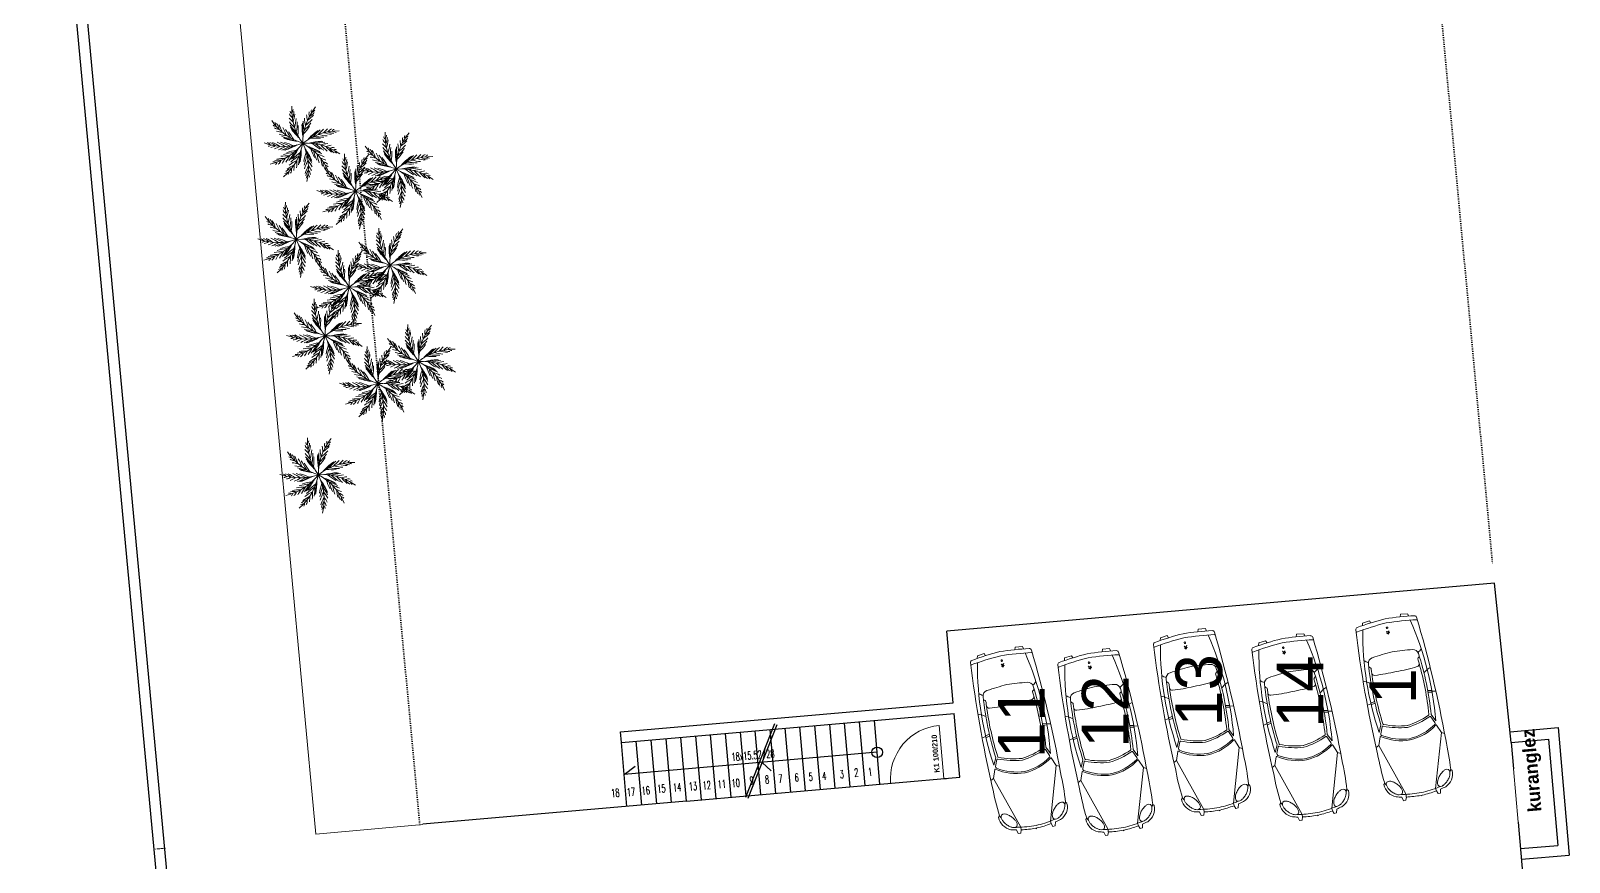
# Model space of a CAD drawing. Header units: millimetres. Extents: x -16104 to 67872, y -88009 to 12107.
# Drawn here: x 1831 to 2552, y -6407 to -6017 of the extents above; entities that cross this region are included whole.
import ezdxf

# ---------------------------------------------------------------- set-up
doc = ezdxf.new("R2010")
doc.units = ezdxf.units.MM
doc.linetypes.add('ACAD_ISO07W100', pattern=[3, 0, -3])
doc.layers.get('0').update_dxf_attribs({"color": 241})
for name, color, linetype, lineweight in [('araba', 8, 'Continuous', 5), ('ağaç', 114, 'Continuous', 5), ('duvar', 123, 'Continuous', 25), ('kapı pen. yazısı_nz.', 1, 'Continuous', 25), ('kolon', 1, 'Continuous', 5), ('mahal yazısı_nz.', 6, 'Continuous', 35), ('NOKTA', 232, 'Continuous', 0), ('OLCU', 54, 'Continuous', 13), ('pencere', 5, 'Continuous', 5), ('SıVA', 40, 'Continuous', 9), ('ÖLÇÜ', 252, 'Continuous', 20)]:
    doc.layers.add(name, color=color, linetype=linetype, lineweight=lineweight)
doc.layers.add('arsa', color=7, linetype='Continuous', lineweight=5, true_color=0xb3914f)
doc.layers.add('TARAMA1', color=7, linetype='Continuous', lineweight=5, true_color=0x13b984)
doc.styles.add('DIM', font='Txttw.shx', dxfattribs={"width": 0.6})
doc.styles.add('kap-pen-yazısı_nz.', font='cityb___.ttf', dxfattribs={"height": 10})
doc.styles.add('mahal iç yazı_nz.', font='cityb___.ttf', dxfattribs={"height": 12.5})

# ---------------------------------------------------------------- blocks, each defined once
blk = doc.blocks.new('TRL')
at = {"layer": 'araba'}
for p, q in [((163.45, -37188.58), (163.13, -37187.77)), ((151.51, -37190.33), (150.93, -37191.36)), ((150.93, -37191.36), (152, -37192.46)), ((153.31, -37190.76), (151.51, -37190.33)), ((153.03, -37193.1), (152.04, -37192.4)), ((178.98, -37197.27), (153.03, -37193.1)), ((154.53, -37191.06), (154.46, -37191.83)), ((154.46, -37191.83), (154.9, -37192.46)), ((163.16, -37189.55), (162.72, -37188.91)), ((163.08, -37190.32), (163.16, -37189.55)), ((148.34, -37198.32), (147.97, -37198.4)), ((147.97, -37198.4), (148.09, -37198.83)), ((178.98, -37197.27), (178.97, -37195.75)), ((181.8, -37200.37), (178.98, -37197.27)), ((182.71, -37201.5), (184.85, -37204)), ((185.92, -37204.1), (183.64, -37201.22)), ((144.04, -37205.05), (143.55, -37206.12)), ((143.55, -37206.12), (144.97, -37207.32)), ((145.56, -37205.25), (144.04, -37205.05)), ((146.69, -37205.7), (145.54, -37205.32)), ((145.94, -37208.12), (146.51, -37207.6)), ((146.51, -37207.6), (147.29, -37207.58)), ((165.48, -37224.07), (146.69, -37205.7)), ((196.08, -37206.36), (195.63, -37208.25)), ((196.82, -37206.71), (196.37, -37208.61)), ((196.59, -37206.6), (197.07, -37204.94)), ((148.41, -37216.99), (149.26, -37216.76)), ((149.86, -37215.95), (149.09, -37215.97)), ((150.43, -37215.44), (149.86, -37215.95)), ((205.87, -37211.39), (203.86, -37212.45)), ((205.87, -37211.39), (207.03, -37210.32)), ((210.32, -37216.67), (209.94, -37216.86)), ((165.48, -37224.07), (164.25, -37224.96)), ((169.65, -37224.49), (165.48, -37224.07)), ((174.39, -37224.77), (171.1, -37224.55)), ((175.1, -37225.57), (171.43, -37225.46)), ((182.97, -37232.39), (184.22, -37230.91)), ((183.69, -37232.78), (184.95, -37231.29)), ((227.5, -37230.21), (226.25, -37230.05)), ((228.65, -37227.04), (227.5, -37230.21)), ((227.69, -37226.17), (228.65, -37227.04)), ((183.47, -37232.66), (182.42, -37234.03)), ((192.83, -37237.27), (192.49, -37235.02)), ((192.83, -37237.27), (192.67, -37238.84)), ((199.72, -37237.7), (199.65, -37237.29)), ((218.03, -37232.96), (217.04, -37233.24)), ((217.41, -37234.19), (217.04, -37233.24)), ((217.37, -37233.41), (218.03, -37232.96)), ((217.37, -37233.41), (217.41, -37234.19)), ((218.7, -37233.3), (217.72, -37233.58)), ((218.08, -37234.53), (217.72, -37233.58)), ((218.05, -37233.74), (218.7, -37233.3)), ((218.05, -37233.74), (218.08, -37234.53)), ((218.97, -37246.25), (220.83, -37243.44)), ((220.83, -37243.44), (219.96, -37242.53)), ((217.7, -37246), (218.97, -37246.25))]:
    blk.add_line(p, q, dxfattribs=at)
at = {"layer": 'araba', "extrusion": (0, 0, -1)}
for centre, major_axis, start_param, end_param in [((159.72, -37193.77), (-6.8, 1.16), 0.646703, 1.917017), ((160.63, -37197.65), (-9.22, 1.58), 1.144672, 1.340839), ((160.41, -37194.02), (-5.64, 0.96), 1.340839, 1.591996), ((189.95, -37220.23), (7.93, 46.34), -1.255715, -1.108672), ((183.01, -37215.42), (6.31, 36.83), -1.288027, -1.060622), ((202.32, -37230.14), (10.61, 61.97), -1.063485, -1.021724), ((166.71, -37200.48), (2.59, 15.14), -1.150262, -1.085449), ((157.43, -37192.48), (0.55, 3.19), -1.284709, -0.873447), ((156.73, -37189.8), (0.55, 3.19), 3.162792, 3.574054), ((159.04, -37194.38), (-5.64, 0.96), 0.697349, 0.948506), ((157.2, -37187.36), (-5.64, 0.96), 4.482432, 4.733588), ((160.63, -37197.65), (-9.22, 1.58), 0.948506, 1.144672), ((156.98, -37183.73), (1.58, 9.22), 2.715469, 2.911635), ((156.98, -37183.73), (-9.22, 1.58), 4.090098, 4.286265), ((158.57, -37187), (0.96, 5.64), 2.268145, 2.519302), ((160.89, -37191.58), (0.55, 3.19), 0.021199, 0.432461), ((162.58, -37191.76), (0.54, 3.16), -0.31825, 0.072158), ((160.18, -37188.89), (-3.19, 0.55), 3.42768, 3.838942), ((123.49, -37292.68), (18.82, 109.9), 0.196933, 0.32387), ((-53.8, -37681.57), (90.91, 530.99), 0.271758, 0.38128), ((190.46, -37219.21), (7.93, 46.34), -1.438909, -1.291865), ((190.76, -37219.69), (7.8, 45.54), -1.465029, -1.278118), ((192.98, -37221.84), (4.05, 23.64), -1.246059, -0.656789), ((193.74, -37222.6), (4.12, 24.05), -1.233537, -0.679396), ((181.67, -37200.49), (0.03, 0.177), 0.662912, 2.484803), ((182.14, -37201.99), (0.127, 0.741), -0.600781, 0.694398), ((133.26, -37340.74), (-146.21, 25.03), 1.747801, 2.077343), ((151.89, -37210.31), (1.27, 7.42), 3.452671, 4.601528), ((190.46, -37219.21), (7.93, 46.34), -1.540239, -1.4846), ((151.29, -37209.77), (0.96, 5.64), 4.357895, 4.609052), ((148.81, -37209.61), (0.55, 3.19), 4.609052, 5.020314), ((160.75, -37212.3), (-15.14, 2.59), 0.108664, 0.173477), ((146.24, -37210.64), (0.55, 3.19), 0.16155, 0.572812), ((144.55, -37212.47), (-5.64, 0.96), 2.143609, 2.394765), ((141.51, -37214.45), (-9.22, 1.58), 2.394765, 2.590932), ((209.37, -37233.61), (6.43, 37.54), -1.174144, -0.870606), ((209.37, -37233.61), (6.28, 36.7), -1.174144, -0.871546), ((184.57, -37204.24), (0.061, 0.355), 0.696151, 2.270986), ((185.56, -37205.46), (-0.355, 0.061), 0.699251, 1.770143), ((133.26, -37340.74), (24.54, 143.31), 0.199347, 0.367315), ((133.26, -37340.74), (24.71, 144.33), 0.19828, 0.397989), ((154.87, -37209.1), (-9.22, 1.58), 5.732525, 5.928691), ((154.87, -37209.1), (1.58, 9.22), 3.965562, 4.161728), ((151.82, -37211.09), (-5.64, 0.96), 5.285201, 5.536358), ((150.14, -37212.92), (-3.19, 0.55), 4.873939, 5.285201), ((151.3, -37214.17), (0.54, 3.16), 3.663446, 4.053854), ((209.11, -37122.68), (18.82, 109.9), 3.411734, 3.538671), ((141.51, -37214.45), (-9.22, 1.58), 2.590932, 2.787099), ((147.56, -37213.95), (-3.19, 0.55), 3.038255, 3.449517), ((145.08, -37213.79), (0.96, 5.64), 1.216302, 1.467459), ((193.56, -37220.69), (4.05, 23.64), 4.392394, 4.981663), ((196.81, -37221.17), (-26.16, 4.48), 6.008655, 6.51708), ((215.3, -37227.4), (-40.06, 6.86), 6.186638, 6.470914), ((212.77, -37226.85), (-36.7, 6.28), 6.177946, 6.480545), ((284.09, -37264.33), (-90.48, 15.49), 0.270921, 0.382007), ((206.98, -37216.88), (-1.24, 0.21), 0.382007, 1.938111), ((133.26, -37340.74), (24.54, 143.31), 0.367315, 0.381945), ((209.66, -37216.49), (0.078, 0.456), 2.310665, 3.464517), ((210.67, -37217.19), (0.107, 0.627), -0.765468, 0.406151), ((216, -37222.43), (1.02, 5.93), -0.80901, -0.425739), ((416.04, -36748.71), (-530.99, 90.91), 4.925121, 5.034643), ((169.67, -37224.31), (0.03, 0.177), 1.250801, 3.072692), ((171.16, -37223.8), (0.127, 0.741), 3.041206, 4.336385), ((88.14, -37176.49), (22.35, 130.54), 1.739435, 1.812608), ((210.52, -37219.54), (-2.66, 0.46), 1.968786, 3.310231), ((101.93, -37181.73), (22.19, 129.6), 1.713565, 1.823826), ((103.55, -37182.73), (22.2, 129.69), 1.717891, 1.822614), ((226.88, -37222.08), (0.03, 0.177), 0.378801, 1.713565), ((227.64, -37223.39), (-0.976, 0.167), 1.952076, 3.288687), ((253.54, -37101.92), (25.03, 146.21), 3.229058, 3.558599), ((174.41, -37224.41), (0.061, 0.355), 1.464618, 3.039454), ((253.54, -37101.92), (-144.33, 24.71), 4.908411, 5.108121), ((175.98, -37224.48), (-0.355, 0.061), 5.107054, 6.177946), ((253.54, -37101.92), (24.54, 143.31), 3.368289, 3.536258), ((281.94, -37268.6), (15.49, 90.48), -1.358792, -1.247706), ((94.71, -37163.44), (-130.54, 22.35), 3.493792, 3.566966), ((197.91, -37234.89), (0.21, 1.24), 3.368289, 4.924394), ((253.54, -37101.92), (-143.31, 24.54), 4.924456, 4.939086), ((199.19, -37237.28), (-0.456, 0.078), 1.841884, 2.995736), ((200.36, -37237.67), (0.107, 0.627), 3.329454, 4.501073), ((202.16, -37236.16), (0.46, 2.66), 1.996169, 3.337615), ((107.13, -37171.41), (-129.6, 22.19), 3.482574, 3.592835), ((108.9, -37172.12), (22.2, 129.69), 1.91299, 2.017714), ((219.78, -37234.62), (-0.375, 0.064), 5.017922, 11.301107), ((207.74, -37238.83), (1.02, 5.93), 4.161344, 4.544614), ((213.94, -37247.79), (-0.177, 0.03), 3.592835, 4.9276), ((215.44, -37247.62), (0.167, 0.976), 2.017714, 3.354324)]:
    blk.add_ellipse(centre, major_axis=major_axis, ratio=1, start_param=start_param, end_param=end_param, dxfattribs=at)
blk = doc.blocks.new('A$C3CF6430F')
at = {"layer": 'ağaç'}
for centre, radius, start, end in [((258.5, 329), 216.9, 197.87058, 237.59363), ((62.3, 248.1), 11.2, 209.77911, 269.03955), ((36, 246.3), 25.9, 344.4321, 14.35152), ((18, 227.4), 52.5, 353.4391, 21.01267), ((-58.4, 203.8), 136.4, 2.05264, 14.83185), ((346.5, 344.2), 256, 204.56726, 211.21068), ((346.3, 365.4), 256, 206.1883, 211.13856), ((148.5, 268.7), 26.7, 182.87895, 221.53455), ((137.7, 275.5), 11.2, 173.77911, 233.03955), ((344, 225.6), 216.9, 161.87058, 201.59363), ((14.1, 310.7), 136.4, 326.05264, 338.83185), ((-13.3, 302.8), 166.7, 327.55294, 339.11096), ((89.7, 284.9), 52.5, 317.4391, 345.01267), ((115.4, 289.6), 25.9, 308.4321, 338.35152), ((330, 37), 216.9, 110.17246, 149.89552), ((242.6, 217), 26.7, 131.18084, 169.83644), ((241.2, 229.8), 11.2, 122.081, 181.34143), ((124.5, 362), 216.9, 234.96812, 274.69118), ((-3.1, 161.9), 25.9, 21.52965, 51.44906), ((-6.1, 135.9), 52.5, 30.53665, 58.11022), ((-52.8, 71.1), 136.4, 39.15019, 51.9294), ((75.1, 248.9), 26.7, 218.87895, 257.53455), ((178.3, 443.4), 256, 242.1883, 247.13856), ((190.9, 426.3), 256, 240.56726, 247.21068), ((204.1, 411.6), 256, 238.94825, 247.30767), ((213.7, 402.4), 256, 237.68252, 247.40186), ((221.3, 395.9), 256, 236.51858, 247.49813), ((-75.9, 181.4), 166.7, 3.55294, 15.11096), ((-117.1, 135.3), 224.7, 10.67551, 20.63066), ((-87.5, 121.2), 206.2, 13.03468, 23.42683), ((348.5, 324.5), 256, 202.94825, 211.30767), ((350.9, 311.4), 256, 201.68252, 211.40186), ((353.2, 301.7), 256, 200.51858, 211.49813), ((-73.7, 289.8), 224.7, 334.67551, 344.63066), ((-58.1, 261), 206.2, 337.03468, 347.42683), ((395.3, 76.9), 256, 148.82046, 159.80001), ((401.5, 84.7), 256, 149.9844, 159.70375), ((108.5, 374.4), 206.2, 285.33656, 295.72871), ((311.8, -54.3), 256, 114.32017, 125.29972), ((410.3, 94.7), 256, 151.25014, 159.60955), ((121.4, 404.5), 224.7, 282.9774, 292.93255), ((321.3, -51.4), 256, 115.48411, 125.20345), ((424.5, 108.5), 256, 152.86914, 159.51256), ((169, 365.2), 166.7, 275.85482, 287.41284), ((334.3, -48.1), 256, 116.74985, 125.10926), ((441.1, 121.8), 256, 154.49018, 159.44044), ((192.2, 348.6), 136.4, 274.35453, 287.13373), ((353.8, -44.8), 256, 118.36885, 125.01227), ((218.9, 273.2), 52.5, 265.74098, 293.31455), ((374.9, -43.2), 256, 119.98989, 124.94015), ((238.5, 256), 25.9, 256.73399, 286.6534), ((0.8, 310.3), 216.9, 270.96812, 310.69118), ((16.8, 179.1), 11.2, 246.87666, 306.1371), ((26.5, 187.5), 26.7, 255.9765, 294.6321), ((-8.5, 404.9), 256, 279.28584, 284.23611), ((11.8, 398.9), 256, 277.66481, 284.30823), ((-53.2, 42.6), 166.7, 40.65049, 52.20851), ((-66, 206.5), 216.9, 304.03388, 343.75694), ((31.2, 395.1), 256, 276.0458, 284.40522), ((-58.3, -19), 224.7, 47.77306, 57.72821), ((76.9, -105.4), 224.7, 83.77306, 93.72821), ((44.5, 393.5), 256, 274.78007, 284.49941), ((54.5, 392.9), 256, 273.61613, 284.59567), ((-26.2, -12.4), 206.2, 50.13223, 60.52438), ((99, -81.2), 206.2, 86.13223, 96.52438), ((-94.1, 282.2), 256, 312.0458, 320.40522), ((-82.4, 288.7), 256, 310.78007, 320.49941), ((-74, 294.1), 256, 309.61613, 320.59567), ((-70.4, 103.1), 216.9, 331.63191, 11.35496), ((-119.9, 152.1), 256, 342.68189, 353.66143), ((235.3, -50.2), 216.9, 75.67217, 115.39522), ((-4.7, -13.8), 216.9, 7.63191, 47.35496), ((117.2, -69.7), 216.9, 43.63191, 83.35496), ((-93, 29.9), 256, 10.27991, 21.25946), ((20.1, -86.2), 256, 46.27991, 57.25946), ((26.4, -94), 256, 47.44385, 57.16319), ((179.8, -113.7), 256, 82.27991, 93.25946), ((372.8, 129.1), 206.2, 182.79601, 193.18816), ((189.5, -116.3), 256, 83.44385, 93.16319), ((243.9, 353.3), 206.2, 250.83627, 261.22842), ((338.5, 267.8), 206.2, 218.79601, 229.18816), ((202.2, -120.4), 256, 84.70959, 93.069), ((271.6, 370.8), 224.7, 248.4771, 258.43225), ((371.3, 267.9), 224.7, 216.43684, 226.39199), ((220.5, -128), 256, 86.32859, 92.97201), ((288.6, 311.4), 166.7, 241.35453, 252.91255), ((354.2, 208.6), 166.7, 209.31427, 220.87229), ((239.2, -137.9), 256, 87.94963, 92.89989), ((298.3, 284.7), 136.4, 239.85424, 252.63344), ((277.6, 207.5), 52.5, 231.24069, 258.81426), ((265.3, 147.7), 26.7, 96.68054, 135.33615), ((271.4, 159), 11.2, 87.58071, 146.84114), ((284, 182.1), 25.9, 222.2337, 252.15311), ((15.2, 73.4), 25.9, 57.52965, 87.44906), ((21.2, 99), 11.2, 282.87666, 342.1371), ((28, 50.6), 52.5, 66.53665, 94.11022), ((28.4, -29.3), 136.4, 75.15019, 87.9294), ((24.1, 111.5), 26.7, 291.9765, 330.6321), ((-132, 266.7), 256, 315.28584, 320.23611), ((44.8, -52.6), 166.7, 76.65049, 88.20851), ((-112, 273.8), 256, 313.66481, 320.30823), ((142.4, -63.1), 136.4, 108.21595, 120.99515), ((168.9, -73.6), 166.7, 109.71625, 121.27427), ((224.5, -100.4), 224.7, 116.83882, 126.79397), ((-153.6, 97.5), 256, 348.3516, 353.30187), ((229.9, -68.1), 206.2, 119.19798, 129.59013), ((-140.7, 114.4), 256, 346.73056, 353.37399), ((-130.2, 131.1), 256, 345.11156, 353.47097), ((-124, 143), 256, 343.84582, 353.56517), ((267.5, -36.4), 166.7, 137.31427, 148.87229), ((329.2, -34.3), 224.7, 144.43684, 154.39199), ((319, -3.2), 206.2, 146.79601, 157.18816), ((-93.9, -13.2), 256, 14.32859, 20.97201), ((-92.4, 19.9), 256, 11.44385, 21.16319), ((-92.4, 6.6), 256, 12.70959, 21.069), ((34.2, -104.8), 256, 48.70959, 57.069), ((399.4, 110), 224.7, 180.43684, 190.39199), ((350.6, 72), 166.7, 173.31427, 184.87229), ((44.6, -121.6), 256, 50.32859, 56.97201), ((329.4, 53), 136.4, 171.81398, 184.59318), ((54, -140.7), 256, 51.94963, 56.89989), ((348.2, 180.7), 136.4, 207.81398, 220.59318), ((289.7, 126.3), 52.5, 199.20043, 226.774), ((247.6, 82.1), 26.7, 64.64028, 103.29589), ((258.7, 88.5), 11.2, 55.54045, 114.80088), ((281.7, 101.4), 25.9, 190.19344, 220.11285), ((75.3, 15.7), 25.9, 90.59541, 120.51482), ((98.5, 3.7), 52.5, 99.60241, 127.17597), ((66.3, 40.5), 11.2, 315.94242, 15.20285), ((62, 52.6), 26.7, 325.04226, 3.69786), ((143.1, -0.5), 25.9, 118.19344, 148.11285), ((169.3, -0.4), 52.5, 127.20043, 154.774), ((239.1, -39.3), 136.4, 135.81398, 148.59318), ((123.7, 17.3), 11.2, 343.54045, 42.80088), ((114.3, 26), 26.7, 352.64028, 31.29589), ((-97.5, -34), 256, 15.94963, 20.89989), ((250.1, 43.4), 52.5, 163.20043, 190.774), ((190, 32.4), 26.7, 28.64028, 67.29589), ((229, 28), 25.9, 154.19344, 184.11285), ((202.8, 30.9), 11.2, 19.54045, 78.80088)]:
    blk.add_arc(centre, radius, start, end, dxfattribs=at)
blk = doc.blocks.new('tyl')
for p, q in [((-22884, 5725.3), (-22938.4, 5587.1)), ((-22879.3, 5723.5), (-22933.7, 5585.3)), ((-22691.3, 5672), (-23165.5, 5630.5)), ((-22907, 5653.1), (-22889.8, 5637.4)), ((-23165.5, 5630.5), (-23145.1, 5645.8))]:
    blk.add_line(p, q)
blk.add_circle((-22691.3, 5672), 9.94)
at = {"layer": 'duvar'}
for p, q in [((-23729.2, 2089), (-24277.4, 7968.8)), ((-23729.2, 2089), (-24277.4, 7968.8)), ((-23709.3, 2090.9), (-24257.5, 7970.7)), ((-23709.3, 2090.9), (-24257.5, 7970.7)), ((-21534.9, 5989), (-22560.6, 5899.2)), ((-21503.4, 5690.6), (-21534.9, 5989)), ((-22548.8, 5764.7), (-22560.6, 5899.2)), ((-23172.5, 5710.2), (-22548.8, 5764.7)), ((-23170.7, 5690.3), (-22547.1, 5744.8)), ((-22536.6, 5625.3), (-22547.1, 5744.8)), ((-23170.7, 5690.3), (-23172.5, 5710.2)), ((-22937.1, 5590.2), (-22947.6, 5709.8)), ((-22909.2, 5592.7), (-22919.7, 5712.2)), ((-22881.3, 5595.1), (-22891.8, 5714.7)), ((-22853.4, 5597.6), (-22863.9, 5717.1)), ((-22825.5, 5600), (-22836, 5719.5)), ((-22797.6, 5602.4), (-22808.1, 5722)), ((-22769.8, 5604.9), (-22780.2, 5724.4)), ((-22741.9, 5607.3), (-22752.3, 5726.9)), ((-22714, 5609.8), (-22724.4, 5729.3)), ((-22686.1, 5612.2), (-22696.5, 5731.7)), ((-21505.1, 5710.5), (-21415.5, 5718.3)), ((-21415.5, 5718.3), (-21394.6, 5479.4)), ((-23160.3, 5570.7), (-23170.7, 5690.3)), ((-23132.4, 5573.2), (-23142.8, 5692.7)), ((-23104.5, 5575.6), (-23114.9, 5695.1)), ((-23076.6, 5578), (-23087, 5697.6)), ((-23048.7, 5580.5), (-23059.1, 5700)), ((-23020.8, 5582.9), (-23031.3, 5702.5)), ((-22992.9, 5585.4), (-23003.4, 5704.9)), ((-22965, 5587.8), (-22975.5, 5707.3)), ((-21503.4, 5690.6), (-21433.7, 5696.7)), ((-21503.4, 5690.6), (-21499, 5640.8)), ((-21433.7, 5696.7), (-21416.2, 5497.6)), ((-23048.7, 5580.5), (-22536.6, 5625.3)), ((-22566.5, 5622.7), (-22561.5, 5623.1)), ((-22566.5, 5622.7), (-22561.5, 5623.1)), ((-23048.7, 5580.5), (-23542.8, 5537.2)), ((-21490.3, 5541.2), (-21464.2, 5242.3)), ((-21486, 5491.5), (-21416.2, 5497.6)), ((-21484.2, 5471.6), (-21394.6, 5479.4))]:
    blk.add_line(p, q, dxfattribs=at)
at = {"layer": 'kolon'}
blk.add_line((-22558.9, 5623.3), (-22558.9, 5623.3), dxfattribs=at)
at = {"layer": 'NOKTA', "linetype": 'ACAD_ISO07W100'}
for p, q in [((-21888.5, 9781.3), (-21538.3, 6025.5)), ((-23548.4, 5536.4), (-23921, 9532.8)), ((-24026.4, 5492.2), (-24046.3, 5490.3))]:
    blk.add_line(p, q, dxfattribs=at)
at = {"layer": 'pencere'}
blk.add_line((-21499, 5640.8), (-21490.3, 5541.2), dxfattribs=at)
at = {"layer": 'SıVA'}
blk.add_line((-22566.5, 5622.7), (-22575.2, 5722.3), dxfattribs=at)
blk.add_arc((-22566.5, 5622.7), 100, 94.9916, 185, dxfattribs=at)
at = {"layer": 'ÖLÇÜ'}
for p in [(-23978.9, 8046.9), (-23542.8, 5537)]:
    blk.add_line(p, (-23743.2, 5518.3), dxfattribs=at)
at = {"layer": 'ağaç', "xscale": 0.4901911505238699, "yscale": 0.4901911505238699, "zscale": 0.4901911505238699, "rotation": 338.6537371730997}
for p in [(-23858.8, 6772.4), (-23683.7, 6724.2), (-23759.9, 6683), (-23870.9, 6592.4), (-23695.7, 6544.2), (-23771.9, 6503), (-23816.9, 6411.5), (-23641.7, 6363.3), (-23717.9, 6322.1), (-23829.5, 6151.2)]:
    blk.add_blockref('A$C3CF6430F', p, dxfattribs=at)
at = {"layer": 'TARAMA1'}
for p, xscale, yscale, zscale, rotation in [((121855.5, -33653.9), -4.000000000000596, 4, 4, 254.9353522274485), ((121476.6, -33681.8), -4.000000000000596, 4, 4, 254.9353522274485), ((121660.9, -33691.3), -4.000000000000596, 4, 4, 254.9353522274485), ((121133.6, -33715.4), -4.000000000000596, 4, 4, 254.9353522274485), ((121297.1, -33719.4), -4.000000000000596, 4, 4, 254.9353522274485), ((41930.3, -128474), 4.000000000000261, 4.000000000000261, 4.000000000000261, 205.7177198357396)]:
    blk.add_blockref('TRL', p, dxfattribs=dict(at, xscale=xscale, yscale=yscale, zscale=zscale, rotation=rotation))
at = {"layer": 'arsa', "char_height": 87.5, "width": 5384.207, "attachment_point": 7, "rotation": 90}
for s, insert in [('{\\fArial|b0|i0|c162|p34;13}', (-22043.8, 5720.1)), ('{\\fArial|b0|i0|c162|p34;14}', (-21855.4, 5717.4)), ('{\\fArial|b0|i0|c162|p34;1}', (-21681.5, 5761.8)), ('{\\fArial|b0|i0|c162|p34;12}', (-22220.4, 5680.3)), ('{\\fArial|b0|i0|c162|p34;11}', (-22377.7, 5660.7))]:
    blk.add_mtext(s, dxfattribs=dict(at, insert=insert))
at = {"layer": 'kapı pen. yazısı_nz.', "style": 'kap-pen-yazısı_nz.'}
blk.add_text('K1 100/210', height=10, rotation=94.422, dxfattribs=at).set_placement((-22574.3, 5634.3, 0))
at = {"layer": 'mahal yazısı_nz.', "insert": (-21471.3, 5559.2), "char_height": 25, "width": 230.678, "attachment_point": 1, "rotation": 95, "style": 'mahal iç yazı_nz.'}
blk.add_mtext('kuranglez', dxfattribs=at)
at = {"layer": 'OLCU', "char_height": 15, "attachment_point": 5, "rotation": 5, "style": 'DIM'}
for s, insert in [('\\A1;18x15.52/28', (-22923.9, 5664.1)), ('\\A1;10', (-22956.4, 5614.4)), ('\\A1;9', (-22926.6, 5619.2)), ('\\A1;8', (-22897.8, 5621)), ('\\A1;7', (-22872.5, 5622.6)), ('\\A1;6', (-22842.1, 5624.8)), ('\\A1;5', (-22815.9, 5626)), ('\\A1;4', (-22790.5, 5627.5)), ('\\A1;3', (-22757.7, 5630.9)), ('\\A1;2', (-22730.5, 5634)), ('\\A1;1', (-22704.6, 5635.5)), ('\\A1;18', (-23182, 5595.9)), ('\\A1;17', (-23152.7, 5597.7)), ('\\A1;16', (-23124.9, 5600.4)), ('\\A1;15', (-23095.6, 5604)), ('\\A1;14', (-23066.3, 5606.3)), ('\\A1;13', (-23036.5, 5608.4)), ('\\A1;12', (-23010.6, 5610.4)), ('\\A1;11', (-22982.6, 5612.3))]:
    blk.add_mtext(s, dxfattribs=dict(at, insert=insert))

msp = doc.modelspace()

# ---------------------------------------------------------------- block references
at = {"layer": 'duvar', "xscale": 0.25, "yscale": 0.25, "zscale": 0.25}
msp.add_blockref('tyl', (7900.7, -7773.07), dxfattribs=at)

doc.saveas('drawing.dxf')
